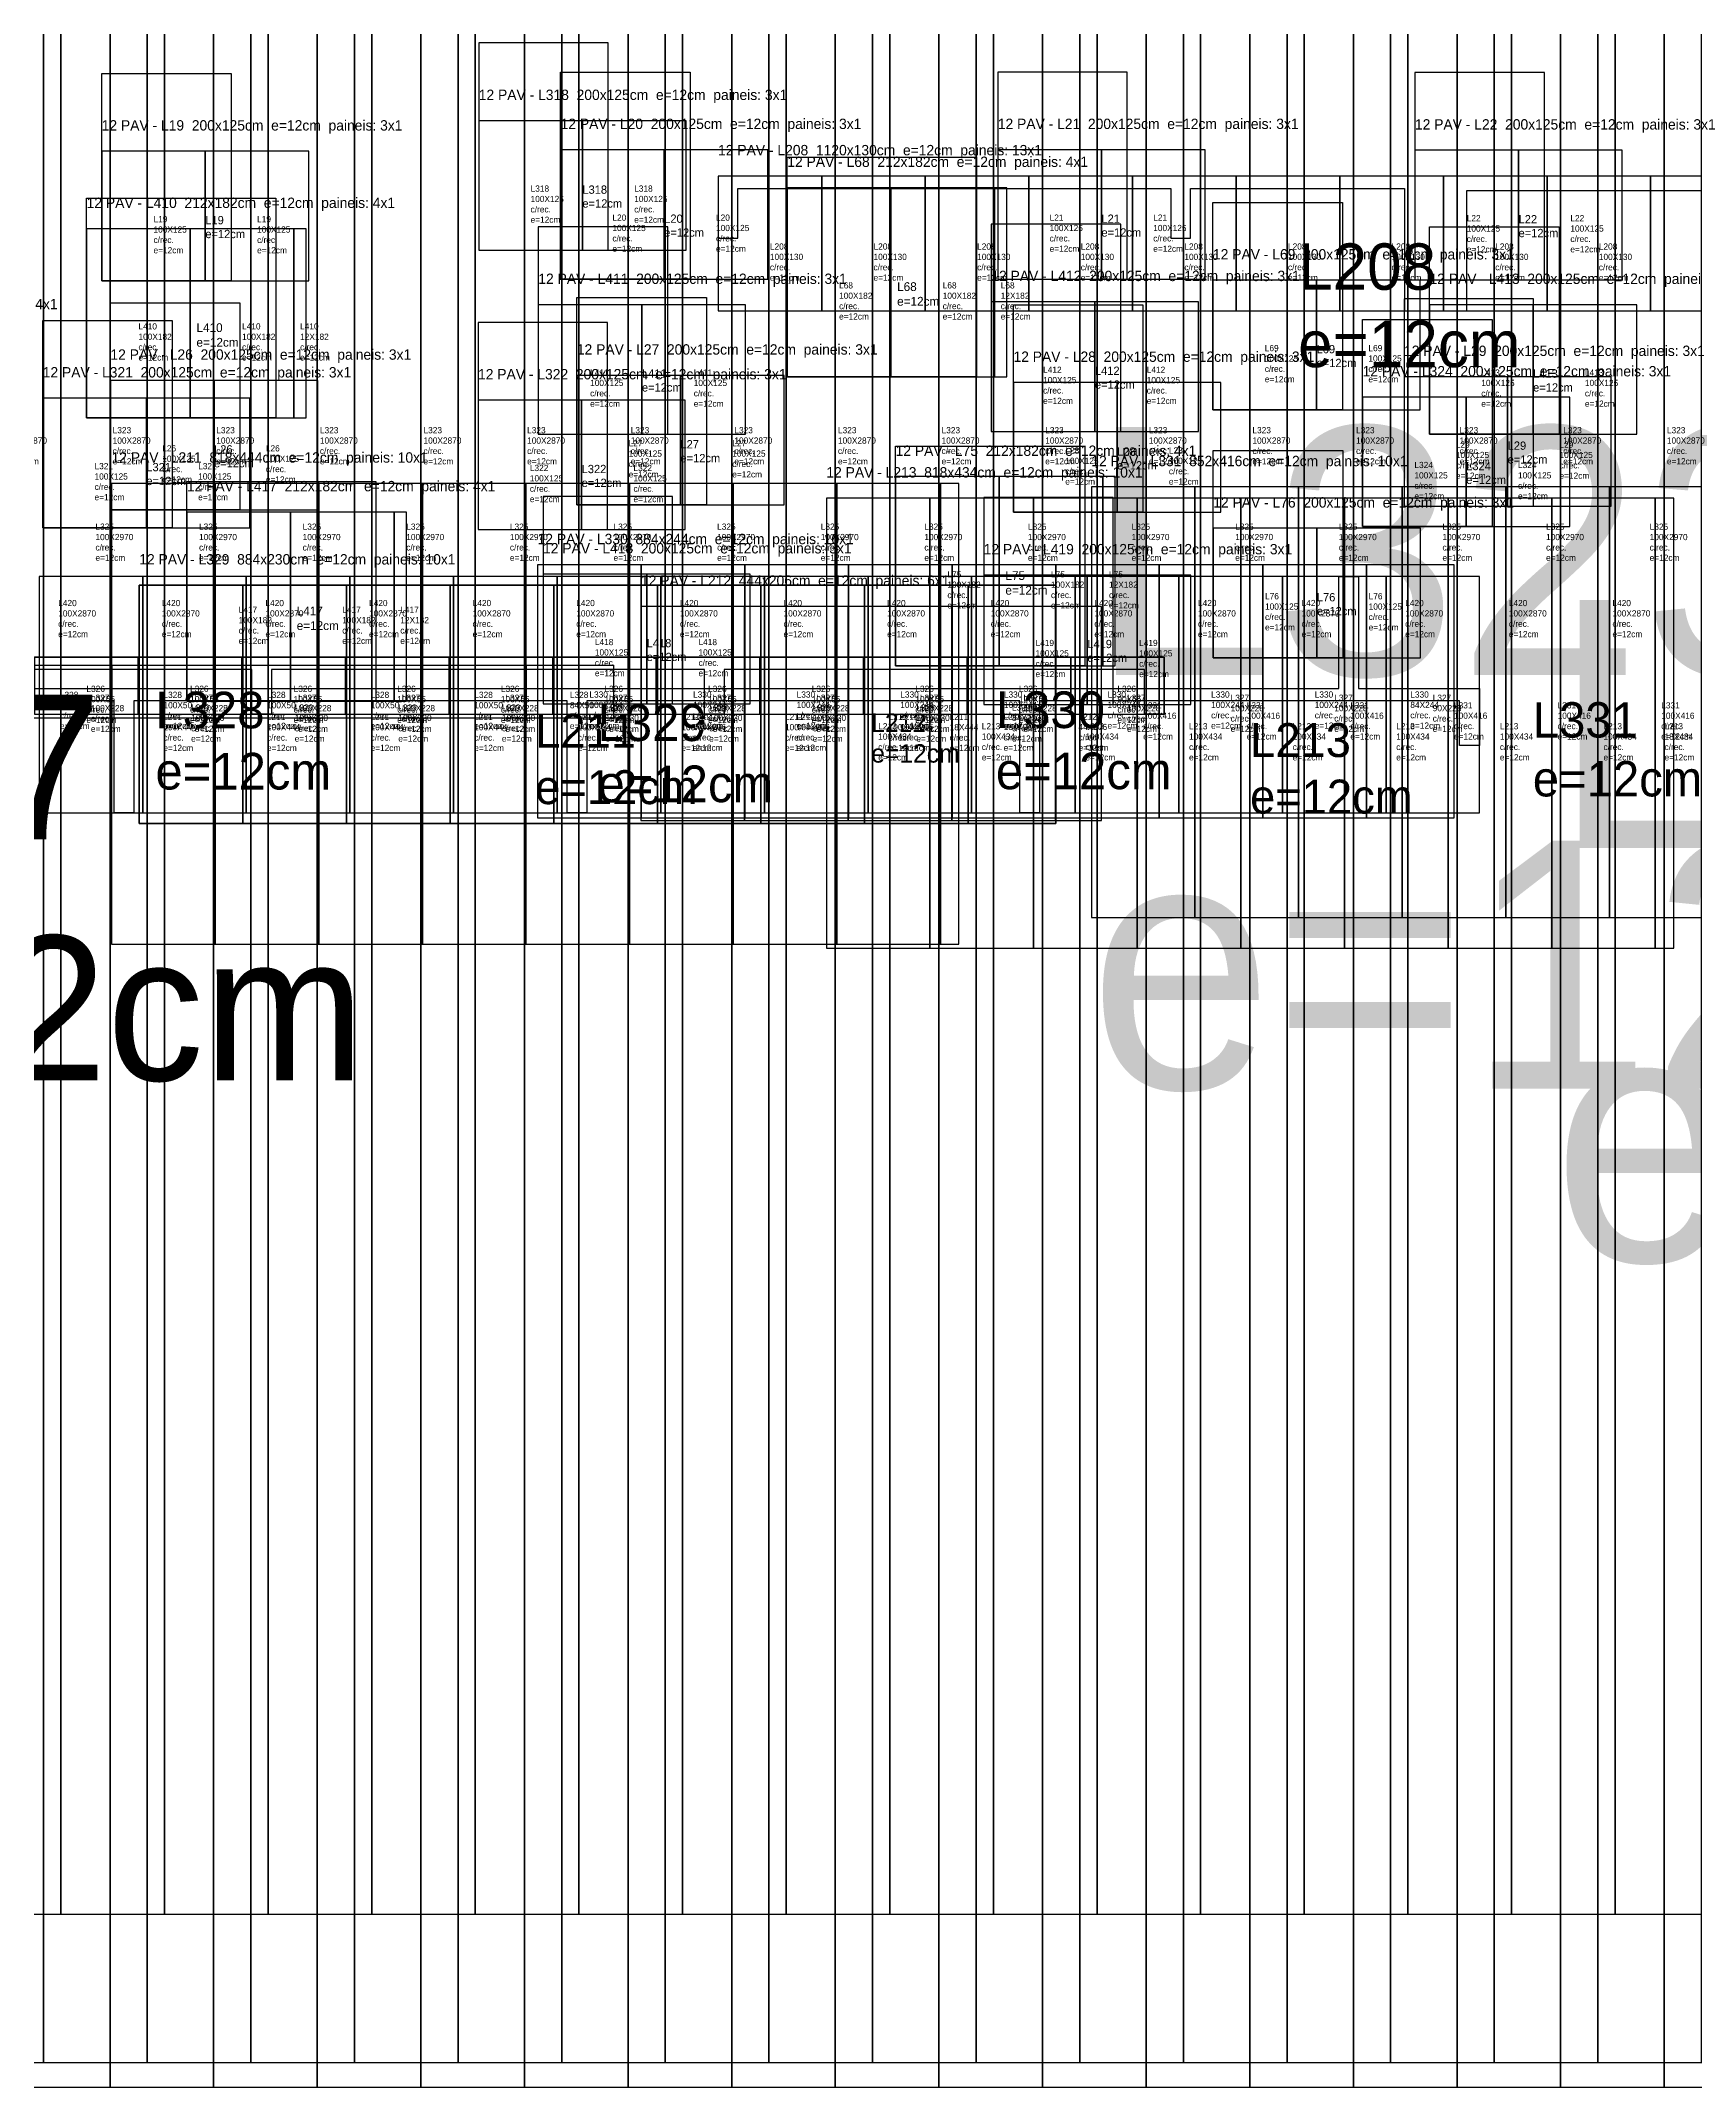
# Model space of a CAD drawing. Header units: metres. Extents: x -260 to 6932, y 665 to 3732.
# Drawn here: x 2146 to 3742, y 665 to 2639 of the extents above; entities that cross this region are included whole.
import ezdxf

# ---------------------------------------------------------------- set-up
doc = ezdxf.new("R2010")
doc.units = ezdxf.units.M

msp = doc.modelspace()

# ---------------------------------------------------------------- linework, layer by layer
at = {"layer": 'Contorno'}
for points in [[(164.84, 831.69), (6149.04, 831.69), (6149.04, 3701.69), (164.84, 3701.69), (164.84, 831.69)], [(748.21, 688.59), (6932.41, 688.59), (6932.41, 3658.59), (748.21, 3658.59), (748.21, 688.59)], [(612.28, 664.91), (6596.48, 664.91), (6596.48, 3534.91), (612.28, 3534.91), (612.28, 664.91)], [(2693.17, 2637.3), (2568.17, 2637.3), (2568.17, 2437.3), (2693.17, 2437.3), (2693.17, 2637.3)], [(2329.24, 2407.83), (2204.24, 2407.83), (2204.24, 2607.83), (2329.24, 2607.83), (2329.24, 2407.83)], [(2647.14, 2609.29), (2772.14, 2609.29), (2772.14, 2409.29), (2647.14, 2409.29), (2647.14, 2609.29)], [(3069.09, 2409.29), (3194.09, 2409.29), (3194.09, 2609.29), (3069.09, 2609.29), (3069.09, 2409.29)], [(3471.68, 2408.76), (3596.68, 2408.76), (3596.68, 2608.76), (3471.68, 2608.76), (3471.68, 2408.76)], [(3918.64, 2448.92), (3918.64, 2508.92), (2799.14, 2508.92), (2799.14, 2448.92), (2818.14, 2448.92), (2818.14, 2496.92), (3236.14, 2496.92), (3236.14, 2448.92), (3255.14, 2448.92), (3255.14, 2496.92), (3461.64, 2496.92), (3461.64, 2378.92), (3521.64, 2378.92), (3521.64, 2494.92), (3899.64, 2494.92), (3899.64, 2448.92), (3918.64, 2448.92)], [(2865.92, 2527.19), (3048.42, 2527.19), (3048.42, 2315.19), (2865.92, 2315.19), (2865.92, 2527.19)], [(2372.22, 2275.61), (2189.72, 2275.61), (2189.72, 2487.61), (2372.22, 2487.61), (2372.22, 2275.61)], [(3401.75, 2283.41), (3276.75, 2283.41), (3276.75, 2483.41), (3401.75, 2483.41), (3401.75, 2283.41)], [(2750.63, 2459.79), (2625.63, 2459.79), (2625.63, 2259.79), (2750.63, 2259.79), (2750.63, 2459.79)], [(3062.82, 2262.53), (3187.82, 2262.53), (3187.82, 2462.53), (3062.82, 2462.53), (3062.82, 2262.53)], [(3610.72, 2259.78), (3485.72, 2259.78), (3485.72, 2459.78), (3610.72, 2459.78), (3610.72, 2259.78)], [(2662.81, 2391.6), (2787.81, 2391.6), (2787.81, 2191.6), (2662.81, 2191.6), (2662.81, 2391.6)], [(3461.15, 2190.29), (3586.15, 2190.29), (3586.15, 2390.29), (3461.15, 2390.29), (3461.15, 2190.29)], [(2272.34, 2169.54), (2147.34, 2169.54), (2147.34, 2369.54), (2272.34, 2369.54), (2272.34, 2169.54)], [(2337.68, 2186.68), (2212.68, 2186.68), (2212.68, 2386.68), (2337.68, 2386.68), (2337.68, 2186.68)], [(3209.21, 2184.61), (3084.21, 2184.61), (3084.21, 2384.61), (3209.21, 2384.61), (3209.21, 2184.61)], [(3546.16, 2170.6), (3421.16, 2170.6), (3421.16, 2370.6), (3546.16, 2370.6), (3546.16, 2170.6)], [(2567.46, 2167.72), (2692.46, 2167.72), (2692.46, 2367.72), (2567.46, 2367.72), (2567.46, 2167.72)], [(2970.43, 2248.39), (3152.93, 2248.39), (3152.93, 2036.39), (2970.43, 2036.39), (2970.43, 2248.39)], [(3277, 2243.99), (3402, 2243.99), (3402, 2043.99), (3277, 2043.99), (3277, 2243.99)], [(2213.73, 1767.86), (3031.53, 1767.86), (3031.53, 2212.36), (2213.73, 2212.36), (2213.73, 1767.86)], [(2286.43, 2214.21), (2468.93, 2214.21), (2468.93, 2002.21), (2286.43, 2002.21), (2286.43, 2214.21)], [(2630.22, 1999.76), (2755.22, 1999.76), (2755.22, 2199.76), (2630.22, 2199.76), (2630.22, 1999.76)], [(2903.64, 1764.02), (3721.44, 1764.02), (3721.44, 2198.02), (2903.64, 2198.02), (2903.64, 1764.02)], [(3055.49, 1998.89), (3180.49, 1998.89), (3180.49, 2198.89), (3055.49, 2198.89), (3055.49, 1998.89)], [(3159.37, 1793.45), (4011.47, 1793.45), (4011.47, 2208.95), (3159.37, 2208.95), (3159.37, 1793.45)], [(2624.96, 1889.58), (3509.46, 1889.58), (3509.46, 2133.68), (2624.96, 2133.68), (2624.96, 1889.58)], [(2240.53, 2114.09), (3125.03, 2114.09), (3125.03, 1884.09), (2240.53, 1884.09), (2240.53, 2114.09)], [(2724.71, 1887.08), (3169.21, 1887.08), (3169.21, 2093.58), (2724.71, 2093.58), (2724.71, 1887.08)], [(1813.87, 1986.08), (2698.37, 1986.08), (2698.37, 2036.58), (1813.87, 2036.58), (1813.87, 1986.08)]]:
    msp.add_lwpolyline(points, close=True, dxfattribs=at)
for points in [[(43.83, 2014.51), (3398.33, 2014.51), (3398.33, 2122.51), (3417.33, 2122.51), (3417.33, 2014.51), (3533.83, 2014.51), (3533.83, 1959.51), (3514.83, 1959.51), (3514.83, 2002.51), (3109.33, 2002.51), (3109.33, 1894.51), (3090.33, 1894.51), (3090.33, 2002.51), (2672.33, 2002.51), (2672.33, 1894.51), (2653.33, 1894.51), (2653.33, 2002.51), (2235.33, 2002.51), (2235.33, 1894.51), (2216.33, 1894.51), (2216.33, 2002.51), (1798.33, 2002.51)], [(-260.48, 2044.66), (3229.52, 2044.66), (3229.52, 1989.66), (3210.52, 1989.66), (3210.52, 2032.66), (2805.02, 2032.66), (2805.02, 1989.66), (2786.02, 1989.66), (2786.02, 2032.66), (2368.02, 2032.66), (2368.02, 1989.66), (2349.02, 1989.66), (2349.02, 2032.66), (1931.02, 2032.66), (1931.02, 1989.66), (1912.02, 1989.66), (1912.02, 2032.66), (1494.02, 2032.66), (1494.02, 1989.66), (1475.02, 1989.66), (1475.02, 2032.66), (1057.02, 2032.66)]]:
    msp.add_lwpolyline(points, dxfattribs=at)
at = {"layer": 'Paineis'}
for points in [[(2064.84, 831.69), (2164.84, 831.69), (2164.84, 3701.69), (2064.84, 3701.69)], [(2164.84, 831.69), (2264.84, 831.69), (2264.84, 3701.69), (2164.84, 3701.69)], [(2264.84, 831.69), (2364.84, 831.69), (2364.84, 3701.69), (2264.84, 3701.69)], [(2364.84, 831.69), (2464.84, 831.69), (2464.84, 3701.69), (2364.84, 3701.69)], [(2464.84, 831.69), (2564.84, 831.69), (2564.84, 3701.69), (2464.84, 3701.69)], [(2564.84, 831.69), (2664.84, 831.69), (2664.84, 3701.69), (2564.84, 3701.69)], [(2664.84, 831.69), (2764.84, 831.69), (2764.84, 3701.69), (2664.84, 3701.69)], [(2764.84, 831.69), (2864.84, 831.69), (2864.84, 3701.69), (2764.84, 3701.69)], [(2864.84, 831.69), (2964.84, 831.69), (2964.84, 3701.69), (2864.84, 3701.69)], [(2964.84, 831.69), (3064.84, 831.69), (3064.84, 3701.69), (2964.84, 3701.69)], [(3064.84, 831.69), (3164.84, 831.69), (3164.84, 3701.69), (3064.84, 3701.69)], [(3164.84, 831.69), (3264.84, 831.69), (3264.84, 3701.69), (3164.84, 3701.69)], [(3264.84, 831.69), (3364.84, 831.69), (3364.84, 3701.69), (3264.84, 3701.69)], [(3364.84, 831.69), (3464.84, 831.69), (3464.84, 3701.69), (3364.84, 3701.69)], [(3464.84, 831.69), (3564.84, 831.69), (3564.84, 3701.69), (3464.84, 3701.69)], [(3564.84, 831.69), (3664.84, 831.69), (3664.84, 3701.69), (3564.84, 3701.69)], [(3664.84, 831.69), (3764.84, 831.69), (3764.84, 3701.69), (3664.84, 3701.69)], [(2048.21, 688.59), (2148.21, 688.59), (2148.21, 3658.59), (2048.21, 3658.59)], [(2148.21, 688.59), (2248.21, 688.59), (2248.21, 3658.59), (2148.21, 3658.59)], [(2248.21, 688.59), (2348.21, 688.59), (2348.21, 3658.59), (2248.21, 3658.59)], [(2348.21, 688.59), (2448.21, 688.59), (2448.21, 3658.59), (2348.21, 3658.59)], [(2448.21, 688.59), (2548.21, 688.59), (2548.21, 3658.59), (2448.21, 3658.59)], [(2548.21, 688.59), (2648.21, 688.59), (2648.21, 3658.59), (2548.21, 3658.59)], [(2648.21, 688.59), (2748.21, 688.59), (2748.21, 3658.59), (2648.21, 3658.59)], [(2748.21, 688.59), (2848.21, 688.59), (2848.21, 3658.59), (2748.21, 3658.59)], [(2848.21, 688.59), (2948.21, 688.59), (2948.21, 3658.59), (2848.21, 3658.59)], [(2948.21, 688.59), (3048.21, 688.59), (3048.21, 3658.59), (2948.21, 3658.59)], [(3048.21, 688.59), (3148.21, 688.59), (3148.21, 3658.59), (3048.21, 3658.59)], [(3148.21, 688.59), (3248.21, 688.59), (3248.21, 3658.59), (3148.21, 3658.59)], [(3248.21, 688.59), (3348.21, 688.59), (3348.21, 3658.59), (3248.21, 3658.59)], [(3348.21, 688.59), (3448.21, 688.59), (3448.21, 3658.59), (3348.21, 3658.59)], [(3448.21, 688.59), (3548.21, 688.59), (3548.21, 3658.59), (3448.21, 3658.59)], [(3548.21, 688.59), (3648.21, 688.59), (3648.21, 3658.59), (3548.21, 3658.59)], [(3648.21, 688.59), (3748.21, 688.59), (3748.21, 3658.59), (3648.21, 3658.59)], [(2112.28, 664.91), (2212.28, 664.91), (2212.28, 3534.91), (2112.28, 3534.91)], [(2212.28, 664.91), (2312.28, 664.91), (2312.28, 3534.91), (2212.28, 3534.91)], [(2312.28, 664.91), (2412.28, 664.91), (2412.28, 3534.91), (2312.28, 3534.91)], [(2412.28, 664.91), (2512.28, 664.91), (2512.28, 3534.91), (2412.28, 3534.91)], [(2512.28, 664.91), (2612.28, 664.91), (2612.28, 3534.91), (2512.28, 3534.91)], [(2612.28, 664.91), (2712.28, 664.91), (2712.28, 3534.91), (2612.28, 3534.91)], [(2712.28, 664.91), (2812.28, 664.91), (2812.28, 3534.91), (2712.28, 3534.91)], [(2812.28, 664.91), (2912.28, 664.91), (2912.28, 3534.91), (2812.28, 3534.91)], [(2912.28, 664.91), (3012.28, 664.91), (3012.28, 3534.91), (2912.28, 3534.91)], [(3012.28, 664.91), (3112.28, 664.91), (3112.28, 3534.91), (3012.28, 3534.91)], [(3112.28, 664.91), (3212.28, 664.91), (3212.28, 3534.91), (3112.28, 3534.91)], [(3212.28, 664.91), (3312.28, 664.91), (3312.28, 3534.91), (3212.28, 3534.91)], [(3312.28, 664.91), (3412.28, 664.91), (3412.28, 3534.91), (3312.28, 3534.91)], [(3412.28, 664.91), (3512.28, 664.91), (3512.28, 3534.91), (3412.28, 3534.91)], [(3512.28, 664.91), (3612.28, 664.91), (3612.28, 3534.91), (3512.28, 3534.91)], [(3612.28, 664.91), (3712.28, 664.91), (3712.28, 3534.91), (3612.28, 3534.91)], [(3712.28, 664.91), (3812.28, 664.91), (3812.28, 3534.91), (3712.28, 3534.91)], [(2568.17, 2437.3), (2668.17, 2437.3), (2668.17, 2562.3), (2568.17, 2562.3)], [(2668.17, 2437.3), (2768.17, 2437.3), (2768.17, 2562.3), (2668.17, 2562.3)], [(2204.24, 2407.83), (2304.24, 2407.83), (2304.24, 2532.83), (2204.24, 2532.83)], [(2304.24, 2407.83), (2404.24, 2407.83), (2404.24, 2532.83), (2304.24, 2532.83)], [(2647.14, 2409.29), (2747.14, 2409.29), (2747.14, 2534.29), (2647.14, 2534.29)], [(2747.14, 2409.29), (2847.14, 2409.29), (2847.14, 2534.29), (2747.14, 2534.29)], [(3069.09, 2409.29), (3169.09, 2409.29), (3169.09, 2534.29), (3069.09, 2534.29)], [(3169.09, 2409.29), (3269.09, 2409.29), (3269.09, 2534.29), (3169.09, 2534.29)], [(3471.68, 2408.76), (3571.68, 2408.76), (3571.68, 2533.76), (3471.68, 2533.76)], [(3571.68, 2408.76), (3671.68, 2408.76), (3671.68, 2533.76), (3571.68, 2533.76)], [(2799.14, 2378.92), (2899.14, 2378.92), (2899.14, 2508.92), (2799.14, 2508.92)], [(2899.14, 2378.92), (2999.14, 2378.92), (2999.14, 2508.92), (2899.14, 2508.92)], [(2999.14, 2378.92), (3099.14, 2378.92), (3099.14, 2508.92), (2999.14, 2508.92)], [(3099.14, 2378.92), (3199.14, 2378.92), (3199.14, 2508.92), (3099.14, 2508.92)], [(3199.14, 2378.92), (3299.14, 2378.92), (3299.14, 2508.92), (3199.14, 2508.92)], [(3299.14, 2378.92), (3399.14, 2378.92), (3399.14, 2508.92), (3299.14, 2508.92)], [(3399.14, 2378.92), (3499.14, 2378.92), (3499.14, 2508.92), (3399.14, 2508.92)], [(3499.14, 2378.92), (3599.14, 2378.92), (3599.14, 2508.92), (3499.14, 2508.92)], [(3599.14, 2378.92), (3699.14, 2378.92), (3699.14, 2508.92), (3599.14, 2508.92)], [(3699.14, 2378.92), (3799.14, 2378.92), (3799.14, 2508.92), (3699.14, 2508.92)], [(2865.92, 2315.19), (2965.92, 2315.19), (2965.92, 2497.69), (2865.92, 2497.69)], [(2965.92, 2315.19), (3065.92, 2315.19), (3065.92, 2497.69), (2965.92, 2497.69)], [(3065.92, 2315.19), (3077.92, 2315.19), (3077.92, 2497.69), (3065.92, 2497.69)], [(2189.72, 2275.61), (2289.72, 2275.61), (2289.72, 2458.11), (2189.72, 2458.11)], [(2289.72, 2275.61), (2389.72, 2275.61), (2389.72, 2458.11), (2289.72, 2458.11)], [(2389.72, 2275.61), (2401.72, 2275.61), (2401.72, 2458.11), (2389.72, 2458.11)], [(3276.75, 2283.41), (3376.75, 2283.41), (3376.75, 2408.41), (3276.75, 2408.41)], [(3376.75, 2283.41), (3476.75, 2283.41), (3476.75, 2408.41), (3376.75, 2408.41)], [(2625.63, 2259.79), (2725.63, 2259.79), (2725.63, 2384.79), (2625.63, 2384.79)], [(2725.63, 2259.79), (2825.63, 2259.79), (2825.63, 2384.79), (2725.63, 2384.79)], [(3062.82, 2262.53), (3162.82, 2262.53), (3162.82, 2387.53), (3062.82, 2387.53)], [(3162.82, 2262.53), (3262.82, 2262.53), (3262.82, 2387.53), (3162.82, 2387.53)], [(3485.72, 2259.78), (3585.72, 2259.78), (3585.72, 2384.78), (3485.72, 2384.78)], [(3585.72, 2259.78), (3685.72, 2259.78), (3685.72, 2384.78), (3585.72, 2384.78)], [(2212.68, 2186.68), (2312.68, 2186.68), (2312.68, 2311.68), (2212.68, 2311.68)], [(2312.68, 2186.68), (2412.68, 2186.68), (2412.68, 2311.68), (2312.68, 2311.68)], [(2662.81, 2191.6), (2762.81, 2191.6), (2762.81, 2316.6), (2662.81, 2316.6)], [(2762.81, 2191.6), (2862.81, 2191.6), (2862.81, 2316.6), (2762.81, 2316.6)], [(3461.15, 2190.29), (3561.15, 2190.29), (3561.15, 2315.29), (3461.15, 2315.29)], [(3561.15, 2190.29), (3661.15, 2190.29), (3661.15, 2315.29), (3561.15, 2315.29)], [(2147.34, 2169.54), (2247.34, 2169.54), (2247.34, 2294.54), (2147.34, 2294.54)], [(2247.34, 2169.54), (2347.34, 2169.54), (2347.34, 2294.54), (2247.34, 2294.54)], [(2567.46, 2167.72), (2667.46, 2167.72), (2667.46, 2292.72), (2567.46, 2292.72)], [(2667.46, 2167.72), (2767.46, 2167.72), (2767.46, 2292.72), (2667.46, 2292.72)], [(3084.21, 2184.61), (3184.21, 2184.61), (3184.21, 2309.61), (3084.21, 2309.61)], [(3184.21, 2184.61), (3284.21, 2184.61), (3284.21, 2309.61), (3184.21, 2309.61)], [(3421.16, 2170.6), (3521.16, 2170.6), (3521.16, 2295.6), (3421.16, 2295.6)], [(3521.16, 2170.6), (3621.16, 2170.6), (3621.16, 2295.6), (3521.16, 2295.6)], [(2213.73, 1767.86), (2313.73, 1767.86), (2313.73, 2212.36), (2213.73, 2212.36)], [(2313.73, 1767.86), (2413.73, 1767.86), (2413.73, 2212.36), (2313.73, 2212.36)], [(2413.73, 1767.86), (2513.73, 1767.86), (2513.73, 2212.36), (2413.73, 2212.36)], [(2513.73, 1767.86), (2613.73, 1767.86), (2613.73, 2212.36), (2513.73, 2212.36)], [(2613.73, 1767.86), (2713.73, 1767.86), (2713.73, 2212.36), (2613.73, 2212.36)], [(2713.73, 1767.86), (2813.73, 1767.86), (2813.73, 2212.36), (2713.73, 2212.36)], [(2813.73, 1767.86), (2913.73, 1767.86), (2913.73, 2212.36), (2813.73, 2212.36)], [(2913.73, 1767.86), (3013.73, 1767.86), (3013.73, 2212.36), (2913.73, 2212.36)], [(2970.43, 2036.39), (3070.43, 2036.39), (3070.43, 2218.89), (2970.43, 2218.89)], [(3013.73, 1767.86), (3031.53, 1767.86), (3031.53, 2212.36), (3013.73, 2212.36)], [(3070.43, 2036.39), (3170.43, 2036.39), (3170.43, 2218.89), (3070.43, 2218.89)], [(3170.43, 2036.39), (3182.43, 2036.39), (3182.43, 2218.89), (3170.43, 2218.89)], [(2903.64, 1764.02), (3003.64, 1764.02), (3003.64, 2198.02), (2903.64, 2198.02)], [(3003.64, 1764.02), (3103.64, 1764.02), (3103.64, 2198.02), (3003.64, 2198.02)], [(3103.64, 1764.02), (3203.64, 1764.02), (3203.64, 2198.02), (3103.64, 2198.02)], [(3159.37, 1793.45), (3259.37, 1793.45), (3259.37, 2208.95), (3159.37, 2208.95)], [(3203.64, 1764.02), (3303.64, 1764.02), (3303.64, 2198.02), (3203.64, 2198.02)], [(3259.37, 1793.45), (3359.37, 1793.45), (3359.37, 2208.95), (3259.37, 2208.95)], [(3303.64, 1764.02), (3403.64, 1764.02), (3403.64, 2198.02), (3303.64, 2198.02)], [(3359.37, 1793.45), (3459.37, 1793.45), (3459.37, 2208.95), (3359.37, 2208.95)], [(3403.64, 1764.02), (3503.64, 1764.02), (3503.64, 2198.02), (3403.64, 2198.02)], [(3459.37, 1793.45), (3559.37, 1793.45), (3559.37, 2208.95), (3459.37, 2208.95)], [(3503.64, 1764.02), (3603.64, 1764.02), (3603.64, 2198.02), (3503.64, 2198.02)], [(3559.37, 1793.45), (3659.37, 1793.45), (3659.37, 2208.95), (3559.37, 2208.95)], [(3603.64, 1764.02), (3703.64, 1764.02), (3703.64, 2198.02), (3603.64, 2198.02)], [(3659.37, 1793.45), (3759.37, 1793.45), (3759.37, 2208.95), (3659.37, 2208.95)], [(3703.64, 1764.02), (3721.44, 1764.02), (3721.44, 2198.02), (3703.64, 2198.02)], [(2286.43, 2002.21), (2386.43, 2002.21), (2386.43, 2184.71), (2286.43, 2184.71)], [(2386.43, 2002.21), (2486.43, 2002.21), (2486.43, 2184.71), (2386.43, 2184.71)], [(2486.43, 2002.21), (2498.43, 2002.21), (2498.43, 2184.71), (2486.43, 2184.71)], [(3277, 2043.99), (3377, 2043.99), (3377, 2168.99), (3277, 2168.99)], [(3377, 2043.99), (3477, 2043.99), (3477, 2168.99), (3377, 2168.99)], [(2624.96, 1889.58), (2724.96, 1889.58), (2724.96, 2133.68), (2624.96, 2133.68)], [(2724.96, 1889.58), (2824.96, 1889.58), (2824.96, 2133.68), (2724.96, 2133.68)], [(2824.96, 1889.58), (2924.96, 1889.58), (2924.96, 2133.68), (2824.96, 2133.68)], [(2924.96, 1889.58), (3024.96, 1889.58), (3024.96, 2133.68), (2924.96, 2133.68)], [(3024.96, 1889.58), (3124.96, 1889.58), (3124.96, 2133.68), (3024.96, 2133.68)], [(3124.96, 1889.58), (3224.96, 1889.58), (3224.96, 2133.68), (3124.96, 2133.68)], [(3224.96, 1889.58), (3324.96, 1889.58), (3324.96, 2133.68), (3224.96, 2133.68)], [(3324.96, 1889.58), (3424.96, 1889.58), (3424.96, 2133.68), (3324.96, 2133.68)], [(3424.96, 1889.58), (3509.46, 1889.58), (3509.46, 2133.68), (3424.96, 2133.68)], [(2143.83, 1894.51), (2243.83, 1894.51), (2243.83, 2122.51), (2143.83, 2122.51)], [(2240.53, 1884.09), (2340.53, 1884.09), (2340.53, 2114.09), (2240.53, 2114.09)], [(2243.83, 1894.51), (2343.83, 1894.51), (2343.83, 2122.51), (2243.83, 2122.51)], [(2340.53, 1884.09), (2440.53, 1884.09), (2440.53, 2114.09), (2340.53, 2114.09)], [(2343.83, 1894.51), (2443.83, 1894.51), (2443.83, 2122.51), (2343.83, 2122.51)], [(2440.53, 1884.09), (2540.53, 1884.09), (2540.53, 2114.09), (2440.53, 2114.09)], [(2443.83, 1894.51), (2543.83, 1894.51), (2543.83, 2122.51), (2443.83, 2122.51)], [(2540.53, 1884.09), (2640.53, 1884.09), (2640.53, 2114.09), (2540.53, 2114.09)], [(2543.83, 1894.51), (2643.83, 1894.51), (2643.83, 2122.51), (2543.83, 2122.51)], [(2630.22, 1999.76), (2730.22, 1999.76), (2730.22, 2124.76), (2630.22, 2124.76)], [(2640.53, 1884.09), (2740.53, 1884.09), (2740.53, 2114.09), (2640.53, 2114.09)], [(2643.83, 1894.51), (2743.83, 1894.51), (2743.83, 2122.51), (2643.83, 2122.51)], [(2730.22, 1999.76), (2830.22, 1999.76), (2830.22, 2124.76), (2730.22, 2124.76)], [(2740.53, 1884.09), (2840.53, 1884.09), (2840.53, 2114.09), (2740.53, 2114.09)], [(2743.83, 1894.51), (2843.83, 1894.51), (2843.83, 2122.51), (2743.83, 2122.51)], [(2840.53, 1884.09), (2940.53, 1884.09), (2940.53, 2114.09), (2840.53, 2114.09)], [(2843.83, 1894.51), (2943.83, 1894.51), (2943.83, 2122.51), (2843.83, 2122.51)], [(2940.53, 1884.09), (3040.53, 1884.09), (3040.53, 2114.09), (2940.53, 2114.09)], [(2943.83, 1894.51), (3043.83, 1894.51), (3043.83, 2122.51), (2943.83, 2122.51)], [(3040.53, 1884.09), (3125.03, 1884.09), (3125.03, 2114.09), (3040.53, 2114.09)], [(3043.83, 1894.51), (3143.83, 1894.51), (3143.83, 2122.51), (3043.83, 2122.51)], [(3055.49, 1998.89), (3155.49, 1998.89), (3155.49, 2123.89), (3055.49, 2123.89)], [(3143.83, 1894.51), (3243.83, 1894.51), (3243.83, 2122.51), (3143.83, 2122.51)], [(3155.49, 1998.89), (3255.49, 1998.89), (3255.49, 2123.89), (3155.49, 2123.89)], [(3243.83, 1894.51), (3343.83, 1894.51), (3343.83, 2122.51), (3243.83, 2122.51)], [(3343.83, 1894.51), (3443.83, 1894.51), (3443.83, 2122.51), (3343.83, 2122.51)], [(3443.83, 1894.51), (3533.83, 1894.51), (3533.83, 2122.51), (3443.83, 2122.51)], [(2724.71, 1887.08), (2824.71, 1887.08), (2824.71, 2093.58), (2724.71, 2093.58)], [(2824.71, 1887.08), (2924.71, 1887.08), (2924.71, 2093.58), (2824.71, 2093.58)], [(2924.71, 1887.08), (3024.71, 1887.08), (3024.71, 2093.58), (2924.71, 2093.58)], [(3024.71, 1887.08), (3124.71, 1887.08), (3124.71, 2093.58), (3024.71, 2093.58)], [(3124.71, 1887.08), (3169.21, 1887.08), (3169.21, 2093.58), (3124.71, 2093.58)], [(2113.87, 1986.08), (2213.87, 1986.08), (2213.87, 2036.58), (2113.87, 2036.58)], [(2139.52, 1989.66), (2239.52, 1989.66), (2239.52, 2044.66), (2139.52, 2044.66)], [(2213.87, 1986.08), (2313.87, 1986.08), (2313.87, 2036.58), (2213.87, 2036.58)], [(2239.52, 1989.66), (2339.52, 1989.66), (2339.52, 2044.66), (2239.52, 2044.66)], [(2313.87, 1986.08), (2413.87, 1986.08), (2413.87, 2036.58), (2313.87, 2036.58)], [(2339.52, 1989.66), (2439.52, 1989.66), (2439.52, 2044.66), (2339.52, 2044.66)], [(2413.87, 1986.08), (2513.87, 1986.08), (2513.87, 2036.58), (2413.87, 2036.58)], [(2439.52, 1989.66), (2539.52, 1989.66), (2539.52, 2044.66), (2439.52, 2044.66)], [(2513.87, 1986.08), (2613.87, 1986.08), (2613.87, 2036.58), (2513.87, 2036.58)], [(2539.52, 1989.66), (2639.52, 1989.66), (2639.52, 2044.66), (2539.52, 2044.66)], [(2613.87, 1986.08), (2698.37, 1986.08), (2698.37, 2036.58), (2613.87, 2036.58)], [(2639.52, 1989.66), (2739.52, 1989.66), (2739.52, 2044.66), (2639.52, 2044.66)], [(2739.52, 1989.66), (2839.52, 1989.66), (2839.52, 2044.66), (2739.52, 2044.66)], [(2839.52, 1989.66), (2939.52, 1989.66), (2939.52, 2044.66), (2839.52, 2044.66)], [(2939.52, 1989.66), (3039.52, 1989.66), (3039.52, 2044.66), (2939.52, 2044.66)], [(3039.52, 1989.66), (3139.52, 1989.66), (3139.52, 2044.66), (3039.52, 2044.66)], [(3139.52, 1989.66), (3229.52, 1989.66), (3229.52, 2044.66), (3139.52, 2044.66)]]:
    msp.add_lwpolyline(points, close=True, dxfattribs=at)

# ---------------------------------------------------------------- texts
at = {"layer": 'AUX00', "char_height": 6, "attachment_point": 1}
for s, insert in [('L318\\P100X125\\Pc/rec.\\Pe=12cm', (2618.17, 2499.8)), ('L318\\P100X125\\Pc/rec.\\Pe=12cm', (2718.17, 2499.8)), ('L19\\P100X125\\Pc/rec.\\Pe=12cm', (2254.24, 2470.33)), ('L19\\P100X125\\Pc/rec.\\Pe=12cm', (2354.24, 2470.33)), ('L20\\P100X125\\Pc/rec.\\Pe=12cm', (2697.14, 2471.79)), ('L20\\P100X125\\Pc/rec.\\Pe=12cm', (2797.14, 2471.79)), ('L21\\P100X125\\Pc/rec.\\Pe=12cm', (3119.09, 2471.79)), ('L21\\P100X125\\Pc/rec.\\Pe=12cm', (3219.09, 2471.79)), ('L22\\P100X125\\Pc/rec.\\Pe=12cm', (3521.68, 2471.26)), ('L22\\P100X125\\Pc/rec.\\Pe=12cm', (3621.68, 2471.26)), ('L208\\P100X130\\Pc/rec.\\Pe=12cm', (2849.14, 2443.92)), ('L208\\P100X130\\Pc/rec.\\Pe=12cm', (2949.14, 2443.92)), ('L208\\P100X130\\Pc/rec.\\Pe=12cm', (3049.14, 2443.92)), ('L208\\P100X130\\Pc/rec.\\Pe=12cm', (3149.14, 2443.92)), ('L208\\P100X130\\Pc/rec.\\Pe=12cm', (3249.14, 2443.92)), ('L208\\P100X130\\Pc/rec.\\Pe=12cm', (3349.14, 2443.92)), ('L208\\P100X130\\Pc/rec.\\Pe=12cm', (3449.14, 2443.92)), ('L208\\P100X130\\Pc/rec.\\Pe=12cm', (3549.14, 2443.92)), ('L208\\P100X130\\Pc/rec.\\Pe=12cm', (3649.14, 2443.92)), ('L68\\P100X182\\Pc/rec.\\Pe=12cm', (2915.92, 2406.44)), ('L68\\P100X182\\Pc/rec.\\Pe=12cm', (3015.92, 2406.44)), ('L68\\P12X182\\Pc/rec.\\Pe=12cm', (3071.92, 2406.44)), ('L410\\P100X182\\Pc/rec.\\Pe=12cm', (2239.72, 2366.86)), ('L410\\P100X182\\Pc/rec.\\Pe=12cm', (2339.72, 2366.86)), ('L410\\P12X182\\Pc/rec.\\Pe=12cm', (2395.72, 2366.86)), ('L69\\P100X125\\Pc/rec.\\Pe=12cm', (3326.75, 2345.91)), ('L69\\P100X125\\Pc/rec.\\Pe=12cm', (3426.75, 2345.91)), ('L411\\P100X125\\Pc/rec.\\Pe=12cm', (2675.63, 2322.29)), ('L411\\P100X125\\Pc/rec.\\Pe=12cm', (2775.63, 2322.29)), ('L412\\P100X125\\Pc/rec.\\Pe=12cm', (3112.82, 2325.03)), ('L412\\P100X125\\Pc/rec.\\Pe=12cm', (3212.82, 2325.03)), ('L413\\P100X125\\Pc/rec.\\Pe=12cm', (3535.72, 2322.28)), ('L413\\P100X125\\Pc/rec.\\Pe=12cm', (3635.72, 2322.28)), ('L323\\P100X2870\\Pc/rec.\\Pe=12cm', (2114.84, 2266.69)), ('L323\\P100X2870\\Pc/rec.\\Pe=12cm', (2214.84, 2266.69)), ('L323\\P100X2870\\Pc/rec.\\Pe=12cm', (2314.84, 2266.69)), ('L323\\P100X2870\\Pc/rec.\\Pe=12cm', (2414.84, 2266.69)), ('L323\\P100X2870\\Pc/rec.\\Pe=12cm', (2514.84, 2266.69)), ('L323\\P100X2870\\Pc/rec.\\Pe=12cm', (2614.84, 2266.69)), ('L27\\P100X125\\Pc/rec.\\Pe=12cm', (2712.81, 2254.1)), ('L323\\P100X2870\\Pc/rec.\\Pe=12cm', (2714.84, 2266.69)), ('L27\\P100X125\\Pc/rec.\\Pe=12cm', (2812.81, 2254.1)), ('L323\\P100X2870\\Pc/rec.\\Pe=12cm', (2814.84, 2266.69)), ('L323\\P100X2870\\Pc/rec.\\Pe=12cm', (2914.84, 2266.69)), ('L323\\P100X2870\\Pc/rec.\\Pe=12cm', (3014.84, 2266.69)), ('L323\\P100X2870\\Pc/rec.\\Pe=12cm', (3114.84, 2266.69)), ('L323\\P100X2870\\Pc/rec.\\Pe=12cm', (3214.84, 2266.69)), ('L323\\P100X2870\\Pc/rec.\\Pe=12cm', (3314.84, 2266.69)), ('L323\\P100X2870\\Pc/rec.\\Pe=12cm', (3414.84, 2266.69)), ('L29\\P100X125\\Pc/rec.\\Pe=12cm', (3511.15, 2252.79)), ('L323\\P100X2870\\Pc/rec.\\Pe=12cm', (3514.84, 2266.69)), ('L29\\P100X125\\Pc/rec.\\Pe=12cm', (3611.15, 2252.79)), ('L323\\P100X2870\\Pc/rec.\\Pe=12cm', (3614.84, 2266.69)), ('L323\\P100X2870\\Pc/rec.\\Pe=12cm', (3714.84, 2266.69)), ('L321\\P100X125\\Pc/rec.\\Pe=12cm', (2197.34, 2232.04)), ('L26\\P100X125\\Pc/rec.\\Pe=12cm', (2262.68, 2249.18)), ('L321\\P100X125\\Pc/rec.\\Pe=12cm', (2297.34, 2232.04)), ('L26\\P100X125\\Pc/rec.\\Pe=12cm', (2362.68, 2249.18)), ('L28\\P100X125\\Pc/rec.\\Pe=12cm', (3134.21, 2247.11)), ('L28\\P100X125\\Pc/rec.\\Pe=12cm', (3234.21, 2247.11)), ('L324\\P100X125\\Pc/rec.\\Pe=12cm', (3471.16, 2233.1)), ('L324\\P100X125\\Pc/rec.\\Pe=12cm', (3571.16, 2233.1)), ('L322\\P100X125\\Pc/rec.\\Pe=12cm', (2617.46, 2230.22)), ('L322\\P100X125\\Pc/rec.\\Pe=12cm', (2717.46, 2230.22)), ('L325\\P100X2970\\Pc/rec.\\Pe=12cm', (2198.21, 2173.59)), ('L325\\P100X2970\\Pc/rec.\\Pe=12cm', (2298.21, 2173.59)), ('L325\\P100X2970\\Pc/rec.\\Pe=12cm', (2398.21, 2173.59)), ('L325\\P100X2970\\Pc/rec.\\Pe=12cm', (2498.21, 2173.59)), ('L325\\P100X2970\\Pc/rec.\\Pe=12cm', (2598.21, 2173.59)), ('L325\\P100X2970\\Pc/rec.\\Pe=12cm', (2698.21, 2173.59)), ('L325\\P100X2970\\Pc/rec.\\Pe=12cm', (2798.21, 2173.59)), ('L325\\P100X2970\\Pc/rec.\\Pe=12cm', (2898.21, 2173.59)), ('L325\\P100X2970\\Pc/rec.\\Pe=12cm', (2998.21, 2173.59)), ('L325\\P100X2970\\Pc/rec.\\Pe=12cm', (3098.21, 2173.59)), ('L325\\P100X2970\\Pc/rec.\\Pe=12cm', (3198.21, 2173.59)), ('L325\\P100X2970\\Pc/rec.\\Pe=12cm', (3298.21, 2173.59)), ('L325\\P100X2970\\Pc/rec.\\Pe=12cm', (3398.21, 2173.59)), ('L325\\P100X2970\\Pc/rec.\\Pe=12cm', (3498.21, 2173.59)), ('L325\\P100X2970\\Pc/rec.\\Pe=12cm', (3598.21, 2173.59)), ('L325\\P100X2970\\Pc/rec.\\Pe=12cm', (3698.21, 2173.59)), ('L75\\P100X182\\Pc/rec.\\Pe=12cm', (3020.43, 2127.64)), ('L75\\P100X182\\Pc/rec.\\Pe=12cm', (3120.43, 2127.64)), ('L75\\P12X182\\Pc/rec.\\Pe=12cm', (3176.43, 2127.64)), ('L420\\P100X2870\\Pc/rec.\\Pe=12cm', (2162.28, 2099.91)), ('L420\\P100X2870\\Pc/rec.\\Pe=12cm', (2262.28, 2099.91)), ('L417\\P100X182\\Pc/rec.\\Pe=12cm', (2336.43, 2093.46)), ('L420\\P100X2870\\Pc/rec.\\Pe=12cm', (2362.28, 2099.91)), ('L417\\P100X182\\Pc/rec.\\Pe=12cm', (2436.43, 2093.46)), ('L420\\P100X2870\\Pc/rec.\\Pe=12cm', (2462.28, 2099.91)), ('L417\\P12X182\\Pc/rec.\\Pe=12cm', (2492.43, 2093.46)), ('L420\\P100X2870\\Pc/rec.\\Pe=12cm', (2562.28, 2099.91)), ('L420\\P100X2870\\Pc/rec.\\Pe=12cm', (2662.28, 2099.91)), ('L420\\P100X2870\\Pc/rec.\\Pe=12cm', (2762.28, 2099.91)), ('L420\\P100X2870\\Pc/rec.\\Pe=12cm', (2862.28, 2099.91)), ('L420\\P100X2870\\Pc/rec.\\Pe=12cm', (2962.28, 2099.91)), ('L420\\P100X2870\\Pc/rec.\\Pe=12cm', (3062.28, 2099.91)), ('L420\\P100X2870\\Pc/rec.\\Pe=12cm', (3162.28, 2099.91)), ('L420\\P100X2870\\Pc/rec.\\Pe=12cm', (3262.28, 2099.91)), ('L76\\P100X125\\Pc/rec.\\Pe=12cm', (3327, 2106.49)), ('L420\\P100X2870\\Pc/rec.\\Pe=12cm', (3362.28, 2099.91)), ('L76\\P100X125\\Pc/rec.\\Pe=12cm', (3427, 2106.49)), ('L420\\P100X2870\\Pc/rec.\\Pe=12cm', (3462.28, 2099.91)), ('L420\\P100X2870\\Pc/rec.\\Pe=12cm', (3562.28, 2099.91)), ('L420\\P100X2870\\Pc/rec.\\Pe=12cm', (3662.28, 2099.91)), ('L418\\P100X125\\Pc/rec.\\Pe=12cm', (2680.22, 2062.26)), ('L418\\P100X125\\Pc/rec.\\Pe=12cm', (2780.22, 2062.26)), ('L419\\P100X125\\Pc/rec.\\Pe=12cm', (3105.49, 2061.39)), ('L419\\P100X125\\Pc/rec.\\Pe=12cm', (3205.49, 2061.39)), ('L326\\P100X55\\Pc/rec.\\Pe=12cm', (2189.52, 2017.16)), ('L326\\P100X55\\Pc/rec.\\Pe=12cm', (2289.52, 2017.16)), ('L326\\P100X55\\Pc/rec.\\Pe=12cm', (2389.52, 2017.16)), ('L326\\P100X55\\Pc/rec.\\Pe=12cm', (2489.52, 2017.16)), ('L326\\P100X55\\Pc/rec.\\Pe=12cm', (2589.52, 2017.16)), ('L326\\P100X55\\Pc/rec.\\Pe=12cm', (2689.52, 2017.16)), ('L326\\P100X55\\Pc/rec.\\Pe=12cm', (2789.52, 2017.16)), ('L326\\P100X55\\Pc/rec.\\Pe=12cm', (2889.52, 2017.16)), ('L326\\P100X55\\Pc/rec.\\Pe=12cm', (2989.52, 2017.16)), ('L326\\P100X55\\Pc/rec.\\Pe=12cm', (3089.52, 2017.16)), ('L326\\P90X55\\Pc/rec.\\Pe=12cm', (3184.52, 2017.16)), ('L328\\P100X50\\Pc/rec.\\Pe=12cm', (2163.87, 2011.33)), ('L327\\P100X228\\Pc/rec.\\Pe=12cm', (2193.83, 2008.51)), ('L328\\P100X50\\Pc/rec.\\Pe=12cm', (2263.87, 2011.33)), ('L329\\P100X230\\Pc/rec.\\Pe=12cm', (2290.53, 1999.09)), ('L327\\P100X228\\Pc/rec.\\Pe=12cm', (2293.83, 2008.51)), ('L328\\P100X50\\Pc/rec.\\Pe=12cm', (2363.87, 2011.33)), ('L329\\P100X230\\Pc/rec.\\Pe=12cm', (2390.53, 1999.09)), ('L327\\P100X228\\Pc/rec.\\Pe=12cm', (2393.83, 2008.51)), ('L328\\P100X50\\Pc/rec.\\Pe=12cm', (2463.87, 2011.33)), ('L329\\P100X230\\Pc/rec.\\Pe=12cm', (2490.53, 1999.09)), ('L327\\P100X228\\Pc/rec.\\Pe=12cm', (2493.83, 2008.51)), ('L328\\P100X50\\Pc/rec.\\Pe=12cm', (2563.87, 2011.33)), ('L329\\P100X230\\Pc/rec.\\Pe=12cm', (2590.53, 1999.09)), ('L327\\P100X228\\Pc/rec.\\Pe=12cm', (2593.83, 2008.51)), ('L328\\P84X50\\Pc/rec.\\Pe=12cm', (2656.12, 2011.33)), ('L330\\P100X244\\Pc/rec.\\Pe=12cm', (2674.96, 2011.63)), ('L329\\P100X230\\Pc/rec.\\Pe=12cm', (2690.53, 1999.09)), ('L327\\P100X228\\Pc/rec.\\Pe=12cm', (2693.83, 2008.51)), ('L330\\P100X244\\Pc/rec.\\Pe=12cm', (2774.96, 2011.63)), ('L329\\P100X230\\Pc/rec.\\Pe=12cm', (2790.53, 1999.09)), ('L327\\P100X228\\Pc/rec.\\Pe=12cm', (2793.83, 2008.51)), ('L330\\P100X244\\Pc/rec.\\Pe=12cm', (2874.96, 2011.63)), ('L329\\P100X230\\Pc/rec.\\Pe=12cm', (2890.53, 1999.09)), ('L327\\P100X228\\Pc/rec.\\Pe=12cm', (2893.83, 2008.51)), ('L330\\P100X244\\Pc/rec.\\Pe=12cm', (2974.96, 2011.63)), ('L329\\P100X230\\Pc/rec.\\Pe=12cm', (2990.53, 1999.09)), ('L327\\P100X228\\Pc/rec.\\Pe=12cm', (2993.83, 2008.51)), ('L330\\P100X244\\Pc/rec.\\Pe=12cm', (3074.96, 2011.63)), ('L329\\P84X230\\Pc/rec.\\Pe=12cm', (3082.78, 1999.09)), ('L327\\P100X228\\Pc/rec.\\Pe=12cm', (3093.83, 2008.51)), ('L330\\P100X244\\Pc/rec.\\Pe=12cm', (3174.96, 2011.63)), ('L327\\P100X228\\Pc/rec.\\Pe=12cm', (3193.83, 2008.51)), ('L331\\P100X416\\Pc/rec.\\Pe=12cm', (3209.37, 2001.2)), ('L330\\P100X244\\Pc/rec.\\Pe=12cm', (3274.96, 2011.63)), ('L327\\P100X228\\Pc/rec.\\Pe=12cm', (3293.83, 2008.51)), ('L331\\P100X416\\Pc/rec.\\Pe=12cm', (3309.37, 2001.2)), ('L330\\P100X244\\Pc/rec.\\Pe=12cm', (3374.96, 2011.63)), ('L327\\P100X228\\Pc/rec.\\Pe=12cm', (3393.83, 2008.51)), ('L331\\P100X416\\Pc/rec.\\Pe=12cm', (3409.37, 2001.2)), ('L330\\P84X244\\Pc/rec.\\Pe=12cm', (3467.21, 2011.63)), ('L327\\P90X228\\Pc/rec.\\Pe=12cm', (3488.83, 2008.51)), ('L331\\P100X416\\Pc/rec.\\Pe=12cm', (3509.37, 2001.2)), ('L331\\P100X416\\Pc/rec.\\Pe=12cm', (3609.37, 2001.2)), ('L331\\P100X416\\Pc/rec.\\Pe=12cm', (3709.37, 2001.2)), ('L211\\P100X444\\Pc/rec.\\Pe=12cm', (2263.73, 1990.11)), ('L211\\P100X444\\Pc/rec.\\Pe=12cm', (2363.73, 1990.11)), ('L211\\P100X444\\Pc/rec.\\Pe=12cm', (2463.73, 1990.11)), ('L211\\P100X444\\Pc/rec.\\Pe=12cm', (2563.73, 1990.11)), ('L211\\P100X444\\Pc/rec.\\Pe=12cm', (2663.73, 1990.11)), ('L211\\P100X444\\Pc/rec.\\Pe=12cm', (2763.73, 1990.11)), ('L212\\P100X206\\Pc/rec.\\Pe=12cm', (2774.71, 1990.33)), ('L211\\P100X444\\Pc/rec.\\Pe=12cm', (2863.73, 1990.11)), ('L212\\P100X206\\Pc/rec.\\Pe=12cm', (2874.71, 1990.33)), ('L213\\P100X434\\Pc/rec.\\Pe=12cm', (2953.64, 1981.02)), ('L211\\P100X444\\Pc/rec.\\Pe=12cm', (2963.73, 1990.11)), ('L212\\P100X206\\Pc/rec.\\Pe=12cm', (2974.71, 1990.33)), ('L211\\P18X444\\Pc/rec.\\Pe=12cm', (3022.63, 1990.11)), ('L213\\P100X434\\Pc/rec.\\Pe=12cm', (3053.64, 1981.02)), ('L212\\P100X206\\Pc/rec.\\Pe=12cm', (3074.71, 1990.33)), ('L212\\P44X206\\Pc/rec.\\Pe=12cm', (3146.96, 1990.33)), ('L213\\P100X434\\Pc/rec.\\Pe=12cm', (3153.64, 1981.02)), ('L213\\P100X434\\Pc/rec.\\Pe=12cm', (3253.64, 1981.02)), ('L213\\P100X434\\Pc/rec.\\Pe=12cm', (3353.64, 1981.02)), ('L213\\P100X434\\Pc/rec.\\Pe=12cm', (3453.64, 1981.02)), ('L213\\P100X434\\Pc/rec.\\Pe=12cm', (3553.64, 1981.02)), ('L213\\P100X434\\Pc/rec.\\Pe=12cm', (3653.64, 1981.02)), ('L213\\P18X434\\Pc/rec.\\Pe=12cm', (3712.54, 1981.02))]:
    msp.add_mtext(s, dxfattribs=dict(at, insert=insert))
at = {"layer": 'NOMENCLATURA', "char_height": 10, "attachment_point": 1}
for s, insert in [('12 PAV - L318  200x125cm  e=12cm  paineis: 3x1', (2568.17, 2592.3)), ('12 PAV - L19  200x125cm  e=12cm  paineis: 3x1', (2204.24, 2562.83)), ('12 PAV - L20  200x125cm  e=12cm  paineis: 3x1', (2647.14, 2564.29)), ('12 PAV - L21  200x125cm  e=12cm  paineis: 3x1', (3069.09, 2564.29)), ('12 PAV - L22  200x125cm  e=12cm  paineis: 3x1', (3471.68, 2563.76)), ('12 PAV - L208  1120x130cm  e=12cm  paineis: 13x1', (2799.14, 2538.92)), ('12 PAV - L68  212x182cm  e=12cm  paineis: 4x1', (2865.92, 2527.69)), ('12 PAV - L410  212x182cm  e=12cm  paineis: 4x1', (2189.72, 2488.11)), ('12 PAV - L69  200x125cm  e=12cm  paineis: 3x1', (3276.75, 2438.41)), ('12 PAV - L411  200x125cm  e=12cm  paineis: 3x1', (2625.63, 2414.79)), ('12 PAV - L412  200x125cm  e=12cm  paineis: 3x1', (3062.82, 2417.53)), ('12 PAV - L413  200x125cm  e=12cm  paineis: 3x1', (3485.72, 2414.78)), ('12 PAV - L25  212x182cm  e=12cm  paineis: 4x1', (1871.4, 2390.42)), ('12 PAV - L26  200x125cm  e=12cm  paineis: 3x1', (2212.68, 2341.68)), ('12 PAV - L27  200x125cm  e=12cm  paineis: 3x1', (2662.81, 2346.6)), ('12 PAV - L28  200x125cm  e=12cm  paineis: 3x1', (3084.21, 2339.61)), ('12 PAV - L29  200x125cm  e=12cm  paineis: 3x1', (3461.15, 2345.29)), ('12 PAV - L321  200x125cm  e=12cm  paineis: 3x1', (2147.34, 2324.54)), ('12 PAV - L322  200x125cm  e=12cm  paineis: 3x1', (2567.46, 2322.72)), ('12 PAV - L324  200x125cm  e=12cm  paineis: 3x1', (3421.16, 2325.6)), ('12 PAV - L211  818x444cm  e=12cm  paineis: 10x1', (2213.73, 2242.36)), ('12 PAV - L75  212x182cm  e=12cm  paineis: 4x1', (2970.43, 2248.89)), ('12 PAV - L331  852x416cm  e=12cm  paineis: 10x1', (3159.37, 2238.95)), ('12 PAV - L417  212x182cm  e=12cm  paineis: 4x1', (2286.43, 2214.71)), ('12 PAV - L213  818x434cm  e=12cm  paineis: 10x1', (2903.64, 2228.02)), ('12 PAV - L76  200x125cm  e=12cm  paineis: 3x1', (3277, 2198.99)), ('12 PAV - L330  884x244cm  e=12cm  paineis: 10x1', (2624.96, 2163.68)), ('12 PAV - L418  200x125cm  e=12cm  paineis: 3x1', (2630.22, 2154.76)), ('12 PAV - L419  200x125cm  e=12cm  paineis: 3x1', (3055.49, 2153.89)), ('12 PAV - L329  884x230cm  e=12cm  paineis: 10x1', (2240.53, 2144.09)), ('12 PAV - L212  444x206cm  e=12cm  paineis: 6x1', (2724.71, 2123.58))]:
    msp.add_mtext(s, dxfattribs=dict(at, insert=insert))
at = {"layer": 'Texto Secao', "attachment_point": 1}
for s, insert, char_height in [('L318\\Pe=12cm', (2668.17, 2499.8), 8), ('L19\\Pe=12cm', (2304.24, 2470.33), 8), ('L20\\Pe=12cm', (2747.14, 2471.79), 8), ('L21\\Pe=12cm', (3169.09, 2471.79), 8), ('L22\\Pe=12cm', (3571.68, 2471.26), 8), ('L208\\Pe=12cm', (3358.89, 2443.92), 44.78), ('L68\\Pe=12cm', (2971.92, 2406.44), 8.48), ('L410\\Pe=12cm', (2295.72, 2366.86), 8.48), ('L69\\Pe=12cm', (3376.75, 2345.91), 8), ('L411\\Pe=12cm', (2725.63, 2322.29), 8), ('L412\\Pe=12cm', (3162.82, 2325.03), 8), ('L413\\Pe=12cm', (3585.72, 2322.28), 8), ('L27\\Pe=12cm', (2762.81, 2254.1), 8), ('L323\\Pe=12cm', (3156.94, 2266.69), 239.368), ('L29\\Pe=12cm', (3561.15, 2252.79), 8), ('L321\\Pe=12cm', (2247.34, 2232.04), 8), ('L26\\Pe=12cm', (2312.68, 2249.18), 8), ('L28\\Pe=12cm', (3184.21, 2247.11), 8), ('L324\\Pe=12cm', (3521.16, 2233.1), 8), ('L322\\Pe=12cm', (2667.46, 2230.22), 8), ('L75\\Pe=12cm', (3076.43, 2127.64), 8.48), ('L417\\Pe=12cm', (2392.43, 2093.46), 8.48), ('L76\\Pe=12cm', (3377, 2106.49), 8), ('L420\\Pe=12cm', (3604.38, 2099.91), 239.368), ('L418\\Pe=12cm', (2730.22, 2062.26), 8), ('L419\\Pe=12cm', (3155.49, 2061.39), 8), ('L327\\Pe=12cm', (1788.83, 2008.51), 139.6), ('L328\\Pe=12cm', (2256.12, 2011.33), 35.38), ('L329\\Pe=12cm', (2682.78, 1999.09), 35.38), ('L330\\Pe=12cm', (3067.21, 2011.63), 35.38), ('L331\\Pe=12cm', (3585.42, 2001.2), 34.084), ('L211\\Pe=12cm', (2622.63, 1990.11), 32.712), ('L212\\Pe=12cm', (2946.96, 1990.33), 17.78), ('L213\\Pe=12cm', (3312.54, 1981.02), 32.712)]:
    msp.add_mtext(s, dxfattribs=dict(at, insert=insert, char_height=char_height))

doc.saveas('drawing.dxf')
